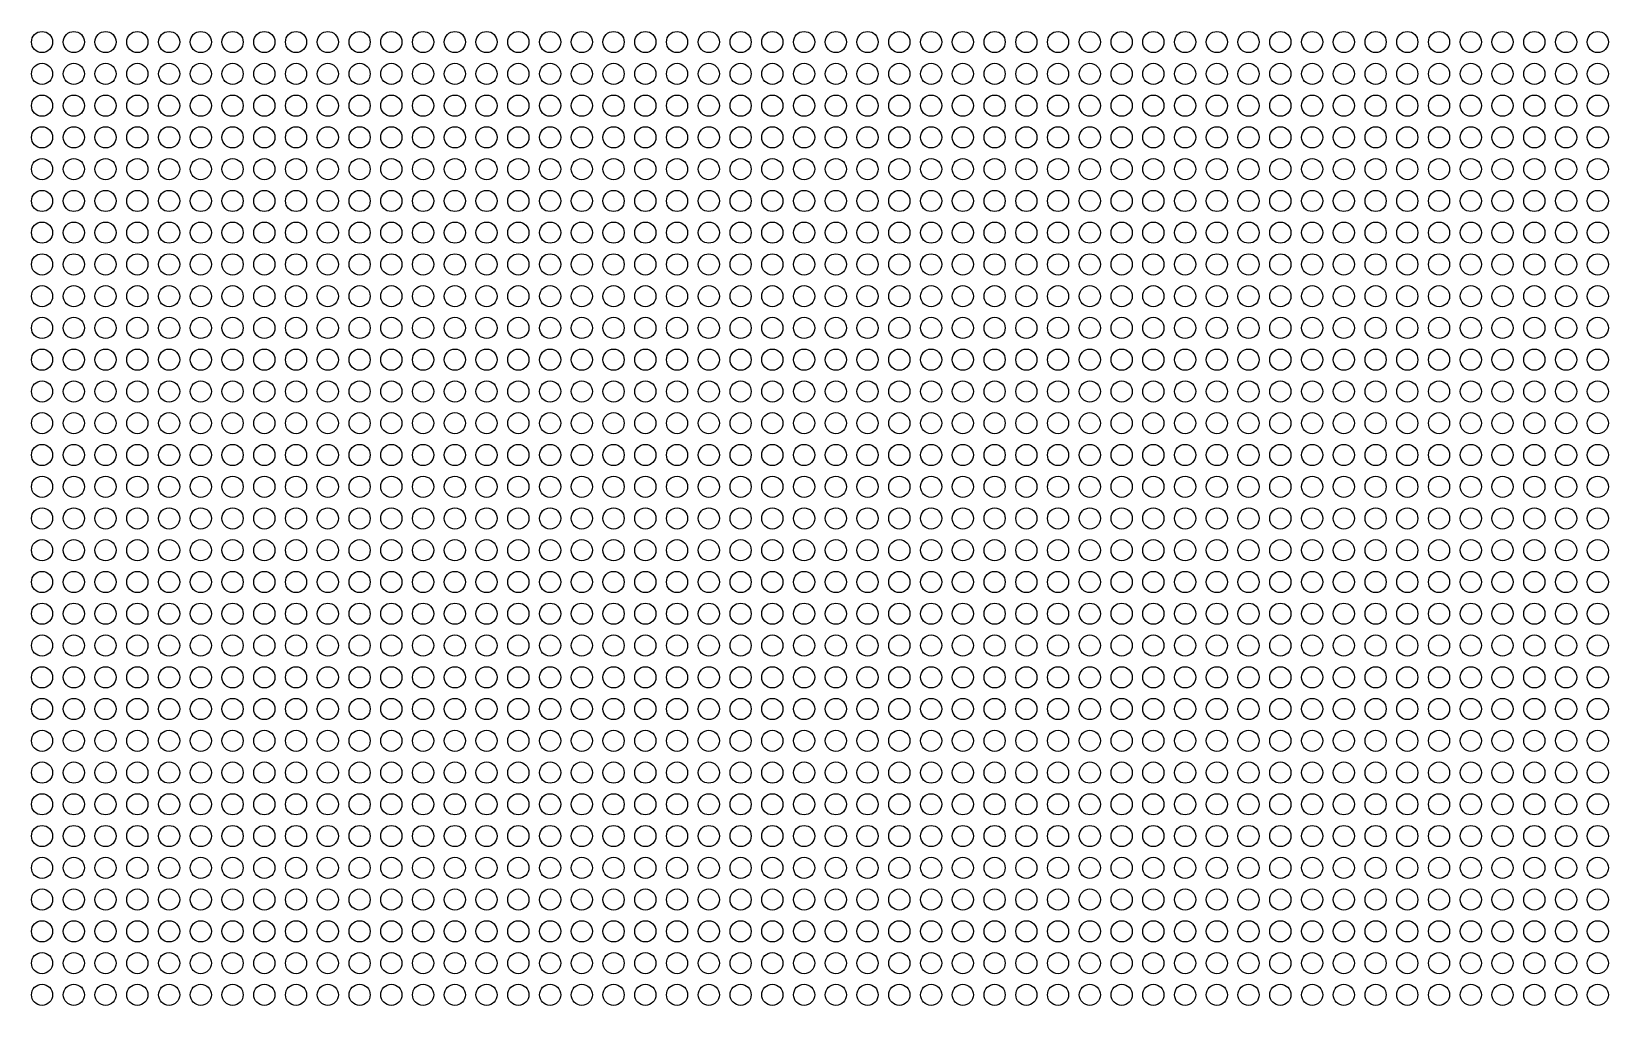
# Model space of a CAD drawing. Header units: inches. Extents: x -55 to 1004, y 12 to 2250.
# Drawn here: x 838.7 to 984.1, y 646.1 to 735.8 of the extents above; entities that cross this region are included whole.
import ezdxf

# ---------------------------------------------------------------- set-up
doc = ezdxf.new("R2010")
doc.units = ezdxf.units.IN
doc.header["$MEASUREMENT"] = 0

# ---------------------------------------------------------------- blocks, each defined once
blk = doc.blocks.new('blockLinesAndCircles')
for centre in [(859.71, 111.24), (862.64, 111.24), (865.56, 111.24), (868.49, 111.24), (871.42, 111.24), (874.34, 111.24), (877.27, 111.24), (880.2, 111.24), (883.12, 111.24), (886.05, 111.24), (888.98, 111.24), (891.9, 111.24), (894.83, 111.24), (897.76, 111.24), (900.68, 111.24), (903.61, 111.24), (906.54, 111.24), (909.46, 111.24), (912.39, 111.24), (915.32, 111.24), (918.24, 111.24), (921.17, 111.24), (924.1, 111.24), (927.02, 111.24), (929.95, 111.24), (932.88, 111.24), (935.8, 111.24), (938.73, 111.24), (941.66, 111.24), (944.58, 111.24), (947.51, 111.24), (950.44, 111.24), (953.36, 111.24), (956.29, 111.24), (959.22, 111.24), (962.14, 111.24), (965.07, 111.24), (968, 111.24), (970.92, 111.24), (973.85, 111.24), (976.78, 111.24), (979.7, 111.24), (982.63, 111.24), (985.55, 111.24), (988.48, 111.24), (991.41, 111.24), (994.33, 111.24), (997.26, 111.24), (1000.19, 111.24), (1003.11, 111.24), (859.71, 108.31), (862.64, 108.31), (865.56, 108.31), (868.49, 108.31), (871.42, 108.31), (874.34, 108.31), (877.27, 108.31), (880.2, 108.31), (883.12, 108.31), (886.05, 108.31), (888.98, 108.31), (891.9, 108.31), (894.83, 108.31), (897.76, 108.31), (900.68, 108.31), (903.61, 108.31), (906.54, 108.31), (909.46, 108.31), (912.39, 108.31), (915.32, 108.31), (918.24, 108.31), (921.17, 108.31), (924.1, 108.31), (927.02, 108.31), (929.95, 108.31), (932.88, 108.31), (935.8, 108.31), (938.73, 108.31), (941.66, 108.31), (944.58, 108.31), (947.51, 108.31), (950.44, 108.31), (953.36, 108.31), (956.29, 108.31), (959.22, 108.31), (962.14, 108.31), (965.07, 108.31), (968, 108.31), (970.92, 108.31), (973.85, 108.31), (976.78, 108.31), (979.7, 108.31), (982.63, 108.31), (985.55, 108.31), (988.48, 108.31), (991.41, 108.31), (994.33, 108.31), (997.26, 108.31), (1000.19, 108.31), (1003.11, 108.31), (859.71, 105.38), (862.64, 105.38), (865.56, 105.38), (868.49, 105.38), (871.42, 105.38), (874.34, 105.38), (877.27, 105.38), (880.2, 105.38), (883.12, 105.38), (886.05, 105.38), (888.98, 105.38), (891.9, 105.38), (894.83, 105.38), (897.76, 105.38), (900.68, 105.38), (903.61, 105.38), (906.54, 105.38), (909.46, 105.38), (912.39, 105.38), (915.32, 105.38), (918.24, 105.38), (921.17, 105.38), (924.1, 105.38), (927.02, 105.38), (929.95, 105.38), (932.88, 105.38), (935.8, 105.38), (938.73, 105.38), (941.66, 105.38), (944.58, 105.38), (947.51, 105.38), (950.44, 105.38), (953.36, 105.38), (956.29, 105.38), (959.22, 105.38), (962.14, 105.38), (965.07, 105.38), (968, 105.38), (970.92, 105.38), (973.85, 105.38), (976.78, 105.38), (979.7, 105.38), (982.63, 105.38), (985.55, 105.38), (988.48, 105.38), (991.41, 105.38), (994.33, 105.38), (997.26, 105.38), (1000.19, 105.38), (1003.11, 105.38), (859.71, 102.46), (862.64, 102.46), (865.56, 102.46), (868.49, 102.46), (871.42, 102.46), (874.34, 102.46), (877.27, 102.46), (880.2, 102.46), (883.12, 102.46), (886.05, 102.46), (888.98, 102.46), (891.9, 102.46), (894.83, 102.46), (897.76, 102.46), (900.68, 102.46), (903.61, 102.46), (906.54, 102.46), (909.46, 102.46), (912.39, 102.46), (915.32, 102.46), (918.24, 102.46), (921.17, 102.46), (924.1, 102.46), (927.02, 102.46), (929.95, 102.46), (932.88, 102.46), (935.8, 102.46), (938.73, 102.46), (941.66, 102.46), (944.58, 102.46), (947.51, 102.46), (950.44, 102.46), (953.36, 102.46), (956.29, 102.46), (959.22, 102.46), (962.14, 102.46), (965.07, 102.46), (968, 102.46), (970.92, 102.46), (973.85, 102.46), (976.78, 102.46), (979.7, 102.46), (982.63, 102.46), (985.55, 102.46), (988.48, 102.46), (991.41, 102.46), (994.33, 102.46), (997.26, 102.46), (1000.19, 102.46), (1003.11, 102.46), (859.71, 99.53), (862.64, 99.53), (865.56, 99.53), (868.49, 99.53), (871.42, 99.53), (874.34, 99.53), (877.27, 99.53), (880.2, 99.53), (883.12, 99.53), (886.05, 99.53), (888.98, 99.53), (891.9, 99.53), (894.83, 99.53), (897.76, 99.53), (900.68, 99.53), (903.61, 99.53), (906.54, 99.53), (909.46, 99.53), (912.39, 99.53), (915.32, 99.53), (918.24, 99.53), (921.17, 99.53), (924.1, 99.53), (927.02, 99.53), (929.95, 99.53), (932.88, 99.53), (935.8, 99.53), (938.73, 99.53), (941.66, 99.53), (944.58, 99.53), (947.51, 99.53), (950.44, 99.53), (953.36, 99.53), (956.29, 99.53), (959.22, 99.53), (962.14, 99.53), (965.07, 99.53), (968, 99.53), (970.92, 99.53), (973.85, 99.53), (976.78, 99.53), (979.7, 99.53), (982.63, 99.53), (985.55, 99.53), (988.48, 99.53), (991.41, 99.53), (994.33, 99.53), (997.26, 99.53), (1000.19, 99.53), (1003.11, 99.53), (859.71, 96.6), (862.64, 96.6), (865.56, 96.6), (868.49, 96.6), (871.42, 96.6), (874.34, 96.6), (877.27, 96.6), (880.2, 96.6), (883.12, 96.6), (886.05, 96.6), (888.98, 96.6), (891.9, 96.6), (894.83, 96.6), (897.76, 96.6), (900.68, 96.6), (903.61, 96.6), (906.54, 96.6), (909.46, 96.6), (912.39, 96.6), (915.32, 96.6), (918.24, 96.6), (921.17, 96.6), (924.1, 96.6), (927.02, 96.6), (929.95, 96.6), (932.88, 96.6), (935.8, 96.6), (938.73, 96.6), (941.66, 96.6), (944.58, 96.6), (947.51, 96.6), (950.44, 96.6), (953.36, 96.6), (956.29, 96.6), (959.22, 96.6), (962.14, 96.6), (965.07, 96.6), (968, 96.6), (970.92, 96.6), (973.85, 96.6), (976.78, 96.6), (979.7, 96.6), (982.63, 96.6), (985.55, 96.6), (988.48, 96.6), (991.41, 96.6), (994.33, 96.6), (997.26, 96.6), (1000.19, 96.6), (1003.11, 96.6), (859.71, 93.68), (862.64, 93.68), (865.56, 93.68), (868.49, 93.68), (871.42, 93.68), (874.34, 93.68), (877.27, 93.68), (880.2, 93.68), (883.12, 93.68), (886.05, 93.68), (888.98, 93.68), (891.9, 93.68), (894.83, 93.68), (897.76, 93.68), (900.68, 93.68), (903.61, 93.68), (906.54, 93.68), (909.46, 93.68), (912.39, 93.68), (915.32, 93.68), (918.24, 93.68), (921.17, 93.68), (924.1, 93.68), (927.02, 93.68), (929.95, 93.68), (932.88, 93.68), (935.8, 93.68), (938.73, 93.68), (941.66, 93.68), (944.58, 93.68), (947.51, 93.68), (950.44, 93.68), (953.36, 93.68), (956.29, 93.68), (959.22, 93.68), (962.14, 93.68), (965.07, 93.68), (968, 93.68), (970.92, 93.68), (973.85, 93.68), (976.78, 93.68), (979.7, 93.68), (982.63, 93.68), (985.55, 93.68), (988.48, 93.68), (991.41, 93.68), (994.33, 93.68), (997.26, 93.68), (1000.19, 93.68), (1003.11, 93.68), (859.71, 90.75), (862.64, 90.75), (865.56, 90.75), (868.49, 90.75), (871.42, 90.75), (874.34, 90.75), (877.27, 90.75), (880.2, 90.75), (883.12, 90.75), (886.05, 90.75), (888.98, 90.75), (891.9, 90.75), (894.83, 90.75), (897.76, 90.75), (900.68, 90.75), (903.61, 90.75), (906.54, 90.75), (909.46, 90.75), (912.39, 90.75), (915.32, 90.75), (918.24, 90.75), (921.17, 90.75), (924.1, 90.75), (927.02, 90.75), (929.95, 90.75), (932.88, 90.75), (935.8, 90.75), (938.73, 90.75), (941.66, 90.75), (944.58, 90.75), (947.51, 90.75), (950.44, 90.75), (953.36, 90.75), (956.29, 90.75), (959.22, 90.75), (962.14, 90.75), (965.07, 90.75), (968, 90.75), (970.92, 90.75), (973.85, 90.75), (976.78, 90.75), (979.7, 90.75), (982.63, 90.75), (985.55, 90.75), (988.48, 90.75), (991.41, 90.75), (994.33, 90.75), (997.26, 90.75), (1000.19, 90.75), (1003.11, 90.75), (859.71, 87.82), (862.64, 87.82), (865.56, 87.82), (868.49, 87.82), (871.42, 87.82), (874.34, 87.82), (877.27, 87.82), (880.2, 87.82), (883.12, 87.82), (886.05, 87.82), (888.98, 87.82), (891.9, 87.82), (894.83, 87.82), (897.76, 87.82), (900.68, 87.82), (903.61, 87.82), (906.54, 87.82), (909.46, 87.82), (912.39, 87.82), (915.32, 87.82), (918.24, 87.82), (921.17, 87.82), (924.1, 87.82), (927.02, 87.82), (929.95, 87.82), (932.88, 87.82), (935.8, 87.82), (938.73, 87.82), (941.66, 87.82), (944.58, 87.82), (947.51, 87.82), (950.44, 87.82), (953.36, 87.82), (956.29, 87.82), (959.22, 87.82), (962.14, 87.82), (965.07, 87.82), (968, 87.82), (970.92, 87.82), (973.85, 87.82), (976.78, 87.82), (979.7, 87.82), (982.63, 87.82), (985.55, 87.82), (988.48, 87.82), (991.41, 87.82), (994.33, 87.82), (997.26, 87.82), (1000.19, 87.82), (1003.11, 87.82), (859.71, 84.9), (862.64, 84.9), (865.56, 84.9), (868.49, 84.9), (871.42, 84.9), (874.34, 84.9), (877.27, 84.9), (880.2, 84.9), (883.12, 84.9), (886.05, 84.9), (888.98, 84.9), (891.9, 84.9), (894.83, 84.9), (897.76, 84.9), (900.68, 84.9), (903.61, 84.9), (906.54, 84.9), (909.46, 84.9), (912.39, 84.9), (915.32, 84.9), (918.24, 84.9), (921.17, 84.9), (924.1, 84.9), (927.02, 84.9), (929.95, 84.9), (932.88, 84.9), (935.8, 84.9), (938.73, 84.9), (941.66, 84.9), (944.58, 84.9), (947.51, 84.9), (950.44, 84.9), (953.36, 84.9), (956.29, 84.9), (959.22, 84.9), (962.14, 84.9), (965.07, 84.9), (968, 84.9), (970.92, 84.9), (973.85, 84.9), (976.78, 84.9), (979.7, 84.9), (982.63, 84.9), (985.55, 84.9), (988.48, 84.9), (991.41, 84.9), (994.33, 84.9), (997.26, 84.9), (1000.19, 84.9), (1003.11, 84.9), (859.71, 81.97), (862.64, 81.97), (865.56, 81.97), (868.49, 81.97), (871.42, 81.97), (874.34, 81.97), (877.27, 81.97), (880.2, 81.97), (883.12, 81.97), (886.05, 81.97), (888.98, 81.97), (891.9, 81.97), (894.83, 81.97), (897.76, 81.97), (900.68, 81.97), (903.61, 81.97), (906.54, 81.97), (909.46, 81.97), (912.39, 81.97), (915.32, 81.97), (918.24, 81.97), (921.17, 81.97), (924.1, 81.97), (927.02, 81.97), (929.95, 81.97), (932.88, 81.97), (935.8, 81.97), (938.73, 81.97), (941.66, 81.97), (944.58, 81.97), (947.51, 81.97), (950.44, 81.97), (953.36, 81.97), (956.29, 81.97), (959.22, 81.97), (962.14, 81.97), (965.07, 81.97), (968, 81.97), (970.92, 81.97), (973.85, 81.97), (976.78, 81.97), (979.7, 81.97), (982.63, 81.97), (985.55, 81.97), (988.48, 81.97), (991.41, 81.97), (994.33, 81.97), (997.26, 81.97), (1000.19, 81.97), (1003.11, 81.97), (859.71, 79.04), (862.64, 79.04), (865.56, 79.04), (868.49, 79.04), (871.42, 79.04), (874.34, 79.04), (877.27, 79.04), (880.2, 79.04), (883.12, 79.04), (886.05, 79.04), (888.98, 79.04), (891.9, 79.04), (894.83, 79.04), (897.76, 79.04), (900.68, 79.04), (903.61, 79.04), (906.54, 79.04), (909.46, 79.04), (912.39, 79.04), (915.32, 79.04), (918.24, 79.04), (921.17, 79.04), (924.1, 79.04), (927.02, 79.04), (929.95, 79.04), (932.88, 79.04), (935.8, 79.04), (938.73, 79.04), (941.66, 79.04), (944.58, 79.04), (947.51, 79.04), (950.44, 79.04), (953.36, 79.04), (956.29, 79.04), (959.22, 79.04), (962.14, 79.04), (965.07, 79.04), (968, 79.04), (970.92, 79.04), (973.85, 79.04), (976.78, 79.04), (979.7, 79.04), (982.63, 79.04), (985.55, 79.04), (988.48, 79.04), (991.41, 79.04), (994.33, 79.04), (997.26, 79.04), (1000.19, 79.04), (1003.11, 79.04), (859.71, 76.12), (862.64, 76.12), (865.56, 76.12), (868.49, 76.12), (871.42, 76.12), (874.34, 76.12), (877.27, 76.12), (880.2, 76.12), (883.12, 76.12), (886.05, 76.12), (888.98, 76.12), (891.9, 76.12), (894.83, 76.12), (897.76, 76.12), (900.68, 76.12), (903.61, 76.12), (906.54, 76.12), (909.46, 76.12), (912.39, 76.12), (915.32, 76.12), (918.24, 76.12), (921.17, 76.12), (924.1, 76.12), (927.02, 76.12), (929.95, 76.12), (932.88, 76.12), (935.8, 76.12), (938.73, 76.12), (941.66, 76.12), (944.58, 76.12), (947.51, 76.12), (950.44, 76.12), (953.36, 76.12), (956.29, 76.12), (959.22, 76.12), (962.14, 76.12), (965.07, 76.12), (968, 76.12), (970.92, 76.12), (973.85, 76.12), (976.78, 76.12), (979.7, 76.12), (982.63, 76.12), (985.55, 76.12), (988.48, 76.12), (991.41, 76.12), (994.33, 76.12), (997.26, 76.12), (1000.19, 76.12), (1003.11, 76.12), (859.71, 73.19), (862.64, 73.19), (865.56, 73.19), (868.49, 73.19), (871.42, 73.19), (874.34, 73.19), (877.27, 73.19), (880.2, 73.19), (883.12, 73.19), (886.05, 73.19), (888.98, 73.19), (891.9, 73.19), (894.83, 73.19), (897.76, 73.19), (900.68, 73.19), (903.61, 73.19), (906.54, 73.19), (909.46, 73.19), (912.39, 73.19), (915.32, 73.19), (918.24, 73.19), (921.17, 73.19), (924.1, 73.19), (927.02, 73.19), (929.95, 73.19), (932.88, 73.19), (935.8, 73.19), (938.73, 73.19), (941.66, 73.19), (944.58, 73.19), (947.51, 73.19), (950.44, 73.19), (953.36, 73.19), (956.29, 73.19), (959.22, 73.19), (962.14, 73.19), (965.07, 73.19), (968, 73.19), (970.92, 73.19), (973.85, 73.19), (976.78, 73.19), (979.7, 73.19), (982.63, 73.19), (985.55, 73.19), (988.48, 73.19), (991.41, 73.19), (994.33, 73.19), (997.26, 73.19), (1000.19, 73.19), (1003.11, 73.19), (859.71, 70.26), (862.64, 70.26), (865.56, 70.26), (868.49, 70.26), (871.42, 70.26), (874.34, 70.26), (877.27, 70.26), (880.2, 70.26), (883.12, 70.26), (886.05, 70.26), (888.98, 70.26), (891.9, 70.26), (894.83, 70.26), (897.76, 70.26), (900.68, 70.26), (903.61, 70.26), (906.54, 70.26), (909.46, 70.26), (912.39, 70.26), (915.32, 70.26), (918.24, 70.26), (921.17, 70.26), (924.1, 70.26), (927.02, 70.26), (929.95, 70.26), (932.88, 70.26), (935.8, 70.26), (938.73, 70.26), (941.66, 70.26), (944.58, 70.26), (947.51, 70.26), (950.44, 70.26), (953.36, 70.26), (956.29, 70.26), (959.22, 70.26), (962.14, 70.26), (965.07, 70.26), (968, 70.26), (970.92, 70.26), (973.85, 70.26), (976.78, 70.26), (979.7, 70.26), (982.63, 70.26), (985.55, 70.26), (988.48, 70.26), (991.41, 70.26), (994.33, 70.26), (997.26, 70.26), (1000.19, 70.26), (1003.11, 70.26), (859.71, 67.34), (862.64, 67.34), (865.56, 67.34), (868.49, 67.34), (871.42, 67.34), (874.34, 67.34), (877.27, 67.34), (880.2, 67.34), (883.12, 67.34), (886.05, 67.34), (888.98, 67.34), (891.9, 67.34), (894.83, 67.34), (897.76, 67.34), (900.68, 67.34), (903.61, 67.34), (906.54, 67.34), (909.46, 67.34), (912.39, 67.34), (915.32, 67.34), (918.24, 67.34), (921.17, 67.34), (924.1, 67.34), (927.02, 67.34), (929.95, 67.34), (932.88, 67.34), (935.8, 67.34), (938.73, 67.34), (941.66, 67.34), (944.58, 67.34), (947.51, 67.34), (950.44, 67.34), (953.36, 67.34), (956.29, 67.34), (959.22, 67.34), (962.14, 67.34), (965.07, 67.34), (968, 67.34), (970.92, 67.34), (973.85, 67.34), (976.78, 67.34), (979.7, 67.34), (982.63, 67.34), (985.55, 67.34), (988.48, 67.34), (991.41, 67.34), (994.33, 67.34), (997.26, 67.34), (1000.19, 67.34), (1003.11, 67.34), (859.71, 64.41), (862.64, 64.41), (865.56, 64.41), (868.49, 64.41), (871.42, 64.41), (874.34, 64.41), (877.27, 64.41), (880.2, 64.41), (883.12, 64.41), (886.05, 64.41), (888.98, 64.41), (891.9, 64.41), (894.83, 64.41), (897.76, 64.41), (900.68, 64.41), (903.61, 64.41), (906.54, 64.41), (909.46, 64.41), (912.39, 64.41), (915.32, 64.41), (918.24, 64.41), (921.17, 64.41), (924.1, 64.41), (927.02, 64.41), (929.95, 64.41), (932.88, 64.41), (935.8, 64.41), (938.73, 64.41), (941.66, 64.41), (944.58, 64.41), (947.51, 64.41), (950.44, 64.41), (953.36, 64.41), (956.29, 64.41), (959.22, 64.41), (962.14, 64.41), (965.07, 64.41), (968, 64.41), (970.92, 64.41), (973.85, 64.41), (976.78, 64.41), (979.7, 64.41), (982.63, 64.41), (985.55, 64.41), (988.48, 64.41), (991.41, 64.41), (994.33, 64.41), (997.26, 64.41), (1000.19, 64.41), (1003.11, 64.41), (859.71, 61.48), (862.64, 61.48), (865.56, 61.48), (868.49, 61.48), (871.42, 61.48), (874.34, 61.48), (877.27, 61.48), (880.2, 61.48), (883.12, 61.48), (886.05, 61.48), (888.98, 61.48), (891.9, 61.48), (894.83, 61.48), (897.76, 61.48), (900.68, 61.48), (903.61, 61.48), (906.54, 61.48), (909.46, 61.48), (912.39, 61.48), (915.32, 61.48), (918.24, 61.48), (921.17, 61.48), (924.1, 61.48), (927.02, 61.48), (929.95, 61.48), (932.88, 61.48), (935.8, 61.48), (938.73, 61.48), (941.66, 61.48), (944.58, 61.48), (947.51, 61.48), (950.44, 61.48), (953.36, 61.48), (956.29, 61.48), (959.22, 61.48), (962.14, 61.48), (965.07, 61.48), (968, 61.48), (970.92, 61.48), (973.85, 61.48), (976.78, 61.48), (979.7, 61.48), (982.63, 61.48), (985.55, 61.48), (988.48, 61.48), (991.41, 61.48), (994.33, 61.48), (997.26, 61.48), (1000.19, 61.48), (1003.11, 61.48), (859.71, 58.56), (862.64, 58.56), (865.56, 58.56), (868.49, 58.56), (871.42, 58.56), (874.34, 58.56), (877.27, 58.56), (880.2, 58.56), (883.12, 58.56), (886.05, 58.56), (888.98, 58.56), (891.9, 58.56), (894.83, 58.56), (897.76, 58.56), (900.68, 58.56), (903.61, 58.56), (906.54, 58.56), (909.46, 58.56), (912.39, 58.56), (915.32, 58.56), (918.24, 58.56), (921.17, 58.56), (924.1, 58.56), (927.02, 58.56), (929.95, 58.56), (932.88, 58.56), (935.8, 58.56), (938.73, 58.56), (941.66, 58.56), (944.58, 58.56), (947.51, 58.56), (950.44, 58.56), (953.36, 58.56), (956.29, 58.56), (959.22, 58.56), (962.14, 58.56), (965.07, 58.56), (968, 58.56), (970.92, 58.56), (973.85, 58.56), (976.78, 58.56), (979.7, 58.56), (982.63, 58.56), (985.55, 58.56), (988.48, 58.56), (991.41, 58.56), (994.33, 58.56), (997.26, 58.56), (1000.19, 58.56), (1003.11, 58.56), (859.71, 55.63), (862.64, 55.63), (865.56, 55.63), (868.49, 55.63), (871.42, 55.63), (874.34, 55.63), (877.27, 55.63), (880.2, 55.63), (883.12, 55.63), (886.05, 55.63), (888.98, 55.63), (891.9, 55.63), (894.83, 55.63), (897.76, 55.63), (900.68, 55.63), (903.61, 55.63), (906.54, 55.63), (909.46, 55.63), (912.39, 55.63), (915.32, 55.63), (918.24, 55.63), (921.17, 55.63), (924.1, 55.63), (927.02, 55.63), (929.95, 55.63), (932.88, 55.63), (935.8, 55.63), (938.73, 55.63), (941.66, 55.63), (944.58, 55.63), (947.51, 55.63), (950.44, 55.63), (953.36, 55.63), (956.29, 55.63), (959.22, 55.63), (962.14, 55.63), (965.07, 55.63), (968, 55.63), (970.92, 55.63), (973.85, 55.63), (976.78, 55.63), (979.7, 55.63), (982.63, 55.63), (985.55, 55.63), (988.48, 55.63), (991.41, 55.63), (994.33, 55.63), (997.26, 55.63), (1000.19, 55.63), (1003.11, 55.63), (859.71, 52.7), (862.64, 52.7), (865.56, 52.7), (868.49, 52.7), (871.42, 52.7), (874.34, 52.7), (877.27, 52.7), (880.2, 52.7), (883.12, 52.7), (886.05, 52.7), (888.98, 52.7), (891.9, 52.7), (894.83, 52.7), (897.76, 52.7), (900.68, 52.7), (903.61, 52.7), (906.54, 52.7), (909.46, 52.7), (912.39, 52.7), (915.32, 52.7), (918.24, 52.7), (921.17, 52.7), (924.1, 52.7), (927.02, 52.7), (929.95, 52.7), (932.88, 52.7), (935.8, 52.7), (938.73, 52.7), (941.66, 52.7), (944.58, 52.7), (947.51, 52.7), (950.44, 52.7), (953.36, 52.7), (956.29, 52.7), (959.22, 52.7), (962.14, 52.7), (965.07, 52.7), (968, 52.7), (970.92, 52.7), (973.85, 52.7), (976.78, 52.7), (979.7, 52.7), (982.63, 52.7), (985.55, 52.7), (988.48, 52.7), (991.41, 52.7), (994.33, 52.7), (997.26, 52.7), (1000.19, 52.7), (1003.11, 52.7), (859.71, 49.78), (862.64, 49.78), (865.56, 49.78), (868.49, 49.78), (871.42, 49.78), (874.34, 49.78), (877.27, 49.78), (880.2, 49.78), (883.12, 49.78), (886.05, 49.78), (888.98, 49.78), (891.9, 49.78), (894.83, 49.78), (897.76, 49.78), (900.68, 49.78), (903.61, 49.78), (906.54, 49.78), (909.46, 49.78), (912.39, 49.78), (915.32, 49.78), (918.24, 49.78), (921.17, 49.78), (924.1, 49.78), (927.02, 49.78), (929.95, 49.78), (932.88, 49.78), (935.8, 49.78), (938.73, 49.78), (941.66, 49.78), (944.58, 49.78), (947.51, 49.78), (950.44, 49.78), (953.36, 49.78), (956.29, 49.78), (959.22, 49.78), (962.14, 49.78), (965.07, 49.78), (968, 49.78), (970.92, 49.78), (973.85, 49.78), (976.78, 49.78), (979.7, 49.78), (982.63, 49.78), (985.55, 49.78), (988.48, 49.78), (991.41, 49.78), (994.33, 49.78), (997.26, 49.78), (1000.19, 49.78), (1003.11, 49.78), (859.71, 46.85), (862.64, 46.85), (865.56, 46.85), (868.49, 46.85), (871.42, 46.85), (874.34, 46.85), (877.27, 46.85), (880.2, 46.85), (883.12, 46.85), (886.05, 46.85), (888.98, 46.85), (891.9, 46.85), (894.83, 46.85), (897.76, 46.85), (900.68, 46.85), (903.61, 46.85), (906.54, 46.85), (909.46, 46.85), (912.39, 46.85), (915.32, 46.85), (918.24, 46.85), (921.17, 46.85), (924.1, 46.85), (927.02, 46.85), (929.95, 46.85), (932.88, 46.85), (935.8, 46.85), (938.73, 46.85), (941.66, 46.85), (944.58, 46.85), (947.51, 46.85), (950.44, 46.85), (953.36, 46.85), (956.29, 46.85), (959.22, 46.85), (962.14, 46.85), (965.07, 46.85), (968, 46.85), (970.92, 46.85), (973.85, 46.85), (976.78, 46.85), (979.7, 46.85), (982.63, 46.85), (985.55, 46.85), (988.48, 46.85), (991.41, 46.85), (994.33, 46.85), (997.26, 46.85), (1000.19, 46.85), (1003.11, 46.85), (859.71, 43.92), (862.64, 43.92), (865.56, 43.92), (868.49, 43.92), (871.42, 43.92), (874.34, 43.92), (877.27, 43.92), (880.2, 43.92), (883.12, 43.92), (886.05, 43.92), (888.98, 43.92), (891.9, 43.92), (894.83, 43.92), (897.76, 43.92), (900.68, 43.92), (903.61, 43.92), (906.54, 43.92), (909.46, 43.92), (912.39, 43.92), (915.32, 43.92), (918.24, 43.92), (921.17, 43.92), (924.1, 43.92), (927.02, 43.92), (929.95, 43.92), (932.88, 43.92), (935.8, 43.92), (938.73, 43.92), (941.66, 43.92), (944.58, 43.92), (947.51, 43.92), (950.44, 43.92), (953.36, 43.92), (956.29, 43.92), (959.22, 43.92), (962.14, 43.92), (965.07, 43.92), (968, 43.92), (970.92, 43.92), (973.85, 43.92), (976.78, 43.92), (979.7, 43.92), (982.63, 43.92), (985.55, 43.92), (988.48, 43.92), (991.41, 43.92), (994.33, 43.92), (997.26, 43.92), (1000.19, 43.92), (1003.11, 43.92), (859.71, 41), (862.64, 41), (865.56, 41), (868.49, 41), (871.42, 41), (874.34, 41), (877.27, 41), (880.2, 41), (883.12, 41), (886.05, 41), (888.98, 41), (891.9, 41), (894.83, 41), (897.76, 41), (900.68, 41), (903.61, 41), (906.54, 41), (909.46, 41), (912.39, 41), (915.32, 41), (918.24, 41), (921.17, 41), (924.1, 41), (927.02, 41), (929.95, 41), (932.88, 41), (935.8, 41), (938.73, 41), (941.66, 41), (944.58, 41), (947.51, 41), (950.44, 41), (953.36, 41), (956.29, 41), (959.22, 41), (962.14, 41), (965.07, 41), (968, 41), (970.92, 41), (973.85, 41), (976.78, 41), (979.7, 41), (982.63, 41), (985.55, 41), (988.48, 41), (991.41, 41), (994.33, 41), (997.26, 41), (1000.19, 41), (1003.11, 41), (859.71, 38.07), (862.64, 38.07), (865.56, 38.07), (868.49, 38.07), (871.42, 38.07), (874.34, 38.07), (877.27, 38.07), (880.2, 38.07), (883.12, 38.07), (886.05, 38.07), (888.98, 38.07), (891.9, 38.07), (894.83, 38.07), (897.76, 38.07), (900.68, 38.07), (903.61, 38.07), (906.54, 38.07), (909.46, 38.07), (912.39, 38.07), (915.32, 38.07), (918.24, 38.07), (921.17, 38.07), (924.1, 38.07), (927.02, 38.07), (929.95, 38.07), (932.88, 38.07), (935.8, 38.07), (938.73, 38.07), (941.66, 38.07), (944.58, 38.07), (947.51, 38.07), (950.44, 38.07), (953.36, 38.07), (956.29, 38.07), (959.22, 38.07), (962.14, 38.07), (965.07, 38.07), (968, 38.07), (970.92, 38.07), (973.85, 38.07), (976.78, 38.07), (979.7, 38.07), (982.63, 38.07), (985.55, 38.07), (988.48, 38.07), (991.41, 38.07), (994.33, 38.07), (997.26, 38.07), (1000.19, 38.07), (1003.11, 38.07), (859.71, 35.14), (862.64, 35.14), (865.56, 35.14), (868.49, 35.14), (871.42, 35.14), (874.34, 35.14), (877.27, 35.14), (880.2, 35.14), (883.12, 35.14), (886.05, 35.14), (888.98, 35.14), (891.9, 35.14), (894.83, 35.14), (897.76, 35.14), (900.68, 35.14), (903.61, 35.14), (906.54, 35.14), (909.46, 35.14), (912.39, 35.14), (915.32, 35.14), (918.24, 35.14), (921.17, 35.14), (924.1, 35.14), (927.02, 35.14), (929.95, 35.14), (932.88, 35.14), (935.8, 35.14), (938.73, 35.14), (941.66, 35.14), (944.58, 35.14), (947.51, 35.14), (950.44, 35.14), (953.36, 35.14), (956.29, 35.14), (959.22, 35.14), (962.14, 35.14), (965.07, 35.14), (968, 35.14), (970.92, 35.14), (973.85, 35.14), (976.78, 35.14), (979.7, 35.14), (982.63, 35.14), (985.55, 35.14), (988.48, 35.14), (991.41, 35.14), (994.33, 35.14), (997.26, 35.14), (1000.19, 35.14), (1003.11, 35.14), (859.71, 32.22), (862.64, 32.22), (865.56, 32.22), (868.49, 32.22), (871.42, 32.22), (874.34, 32.22), (877.27, 32.22), (880.2, 32.22), (883.12, 32.22), (886.05, 32.22), (888.98, 32.22), (891.9, 32.22), (894.83, 32.22), (897.76, 32.22), (900.68, 32.22), (903.61, 32.22), (906.54, 32.22), (909.46, 32.22), (912.39, 32.22), (915.32, 32.22), (918.24, 32.22), (921.17, 32.22), (924.1, 32.22), (927.02, 32.22), (929.95, 32.22), (932.88, 32.22), (935.8, 32.22), (938.73, 32.22), (941.66, 32.22), (944.58, 32.22), (947.51, 32.22), (950.44, 32.22), (953.36, 32.22), (956.29, 32.22), (959.22, 32.22), (962.14, 32.22), (965.07, 32.22), (968, 32.22), (970.92, 32.22), (973.85, 32.22), (976.78, 32.22), (979.7, 32.22), (982.63, 32.22), (985.55, 32.22), (988.48, 32.22), (991.41, 32.22), (994.33, 32.22), (997.26, 32.22), (1000.19, 32.22), (1003.11, 32.22), (859.71, 29.29), (862.64, 29.29), (865.56, 29.29), (868.49, 29.29), (871.42, 29.29), (874.34, 29.29), (877.27, 29.29), (880.2, 29.29), (883.12, 29.29), (886.05, 29.29), (888.98, 29.29), (891.9, 29.29), (894.83, 29.29), (897.76, 29.29), (900.68, 29.29), (903.61, 29.29), (906.54, 29.29), (909.46, 29.29), (912.39, 29.29), (915.32, 29.29), (918.24, 29.29), (921.17, 29.29), (924.1, 29.29), (927.02, 29.29), (929.95, 29.29), (932.88, 29.29), (935.8, 29.29), (938.73, 29.29), (941.66, 29.29), (944.58, 29.29), (947.51, 29.29), (950.44, 29.29), (953.36, 29.29), (956.29, 29.29), (959.22, 29.29), (962.14, 29.29), (965.07, 29.29), (968, 29.29), (970.92, 29.29), (973.85, 29.29), (976.78, 29.29), (979.7, 29.29), (982.63, 29.29), (985.55, 29.29), (988.48, 29.29), (991.41, 29.29), (994.33, 29.29), (997.26, 29.29), (1000.19, 29.29), (1003.11, 29.29), (859.71, 26.36), (862.64, 26.36), (865.56, 26.36), (868.49, 26.36), (871.42, 26.36), (874.34, 26.36), (877.27, 26.36), (880.2, 26.36), (883.12, 26.36), (886.05, 26.36), (888.98, 26.36), (891.9, 26.36), (894.83, 26.36), (897.76, 26.36), (900.68, 26.36), (903.61, 26.36), (906.54, 26.36), (909.46, 26.36), (912.39, 26.36), (915.32, 26.36), (918.24, 26.36), (921.17, 26.36), (924.1, 26.36), (927.02, 26.36), (929.95, 26.36), (932.88, 26.36), (935.8, 26.36), (938.73, 26.36), (941.66, 26.36), (944.58, 26.36), (947.51, 26.36), (950.44, 26.36), (953.36, 26.36), (956.29, 26.36), (959.22, 26.36), (962.14, 26.36), (965.07, 26.36), (968, 26.36), (970.92, 26.36), (973.85, 26.36), (976.78, 26.36), (979.7, 26.36), (982.63, 26.36), (985.55, 26.36), (988.48, 26.36), (991.41, 26.36), (994.33, 26.36), (997.26, 26.36), (1000.19, 26.36), (1003.11, 26.36), (859.71, 23.44), (862.64, 23.44), (865.56, 23.44), (868.49, 23.44), (871.42, 23.44), (874.34, 23.44), (877.27, 23.44), (880.2, 23.44), (883.12, 23.44), (886.05, 23.44), (888.98, 23.44), (891.9, 23.44), (894.83, 23.44), (897.76, 23.44), (900.68, 23.44), (903.61, 23.44), (906.54, 23.44), (909.46, 23.44), (912.39, 23.44), (915.32, 23.44), (918.24, 23.44), (921.17, 23.44), (924.1, 23.44), (927.02, 23.44), (929.95, 23.44), (932.88, 23.44), (935.8, 23.44), (938.73, 23.44), (941.66, 23.44), (944.58, 23.44), (947.51, 23.44), (950.44, 23.44), (953.36, 23.44), (956.29, 23.44), (959.22, 23.44), (962.14, 23.44), (965.07, 23.44), (968, 23.44), (970.92, 23.44), (973.85, 23.44), (976.78, 23.44), (979.7, 23.44), (982.63, 23.44), (985.55, 23.44), (988.48, 23.44), (991.41, 23.44), (994.33, 23.44), (997.26, 23.44), (1000.19, 23.44), (1003.11, 23.44)]:
    blk.add_circle(centre, 0.976)

msp = doc.modelspace()

# ---------------------------------------------------------------- block references
msp.add_blockref('blockLinesAndCircles', (-19.99, 623.64))

doc.saveas('drawing.dxf')
